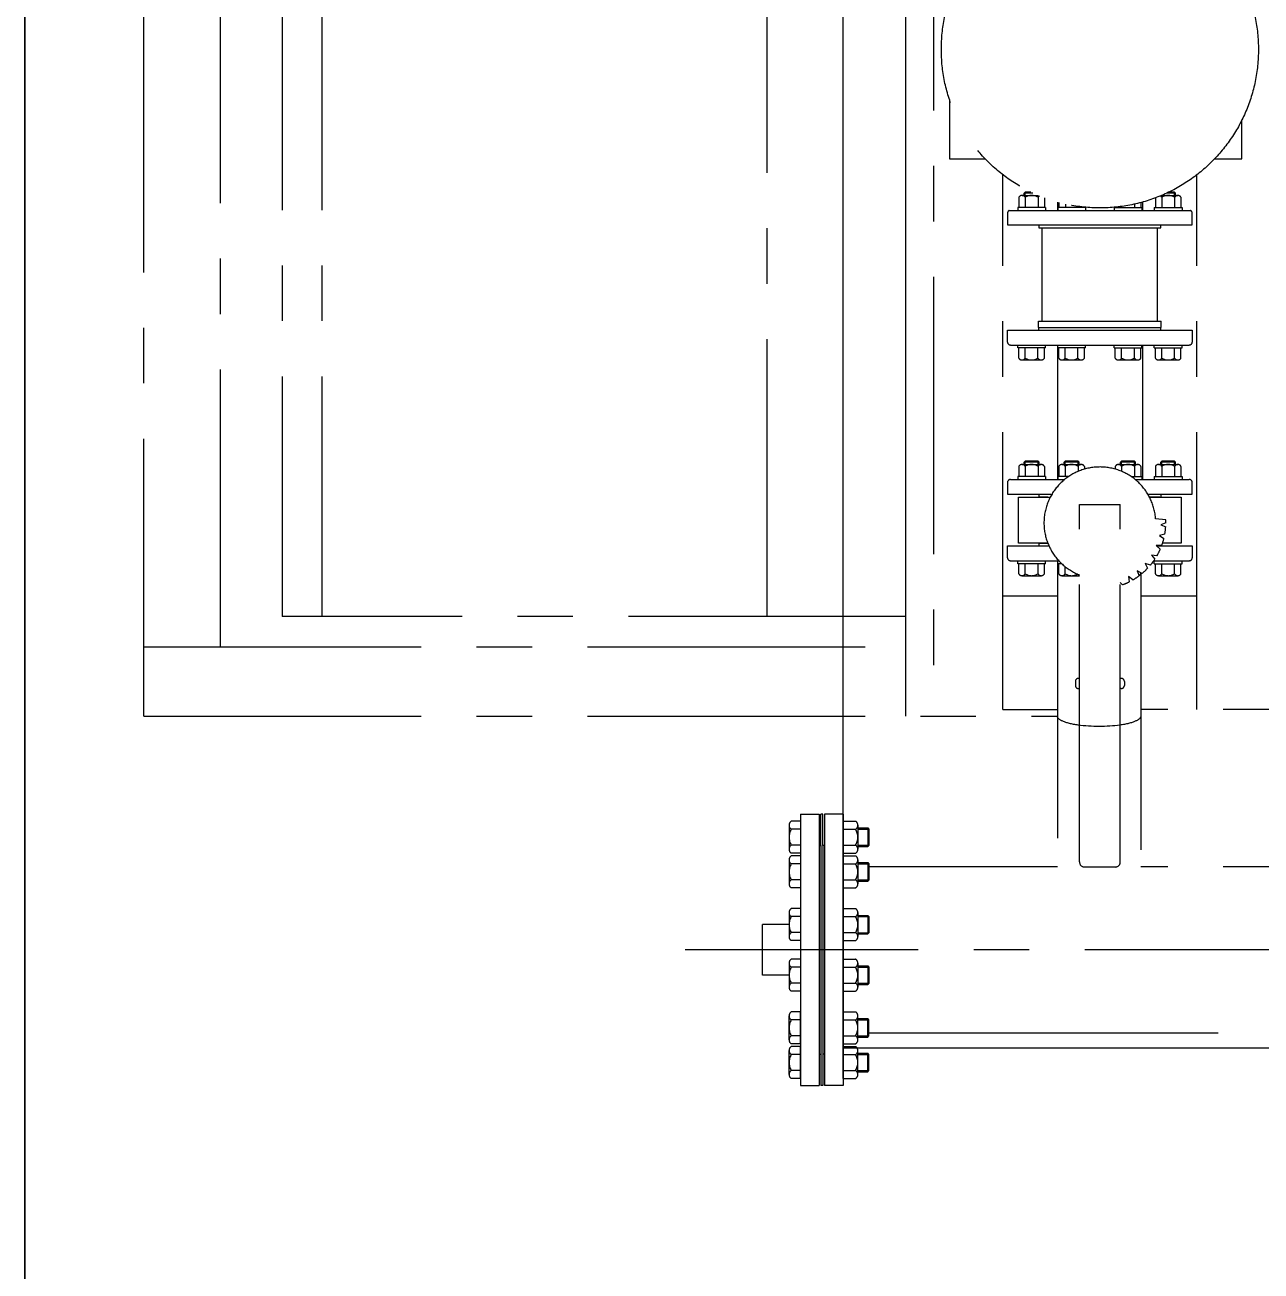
# Model space of a CAD drawing. Header units: millimetres. Extents: x 10462777 to 22643323, y 453826 to 1389191.
# Drawn here: x 11238694 to 11239808, y 623313 to 624436 of the extents above; entities that cross this region are included whole.
import ezdxf

# ---------------------------------------------------------------- set-up
doc = ezdxf.new("R2010")
doc.units = ezdxf.units.MM
doc.header["$LTSCALE"] = 200
doc.header["$MEASUREMENT"] = 0
doc.linetypes.add('CENTER', pattern=[2, 1.25, -0.25, 0.25, -0.25])
doc.layers.get('0').update_dxf_attribs({"linetype": 'CONTINUOUS'})
doc.layers.add('1', color=1, linetype='CENTER')

msp = doc.modelspace()

# ---------------------------------------------------------------- linework, layer by layer
at = {"color": 30, "lineweight": 35, "ltscale": 10}
msp.add_line((11238693.87952, 621927.84623), (11238693.87952, 632418.41586), dxfattribs=at)
at = {"color": 7}
for p, q in [((11239430.85063, 625313.93469), (11239430.85063, 623513.93469)), ((11239430.85063, 623513.93469), (11241430.85063, 623513.93469))]:
    msp.add_line(p, q, dxfattribs=at)
at = {"color": 0, "linetype": 'CENTER'}
msp.add_line((11241498.90754, 623602.37513), (11239288.82466, 623602.37513), dxfattribs=at)
msp.add_line((11241498.90754, 623602.37513), (11239288.82466, 623602.37513), dxfattribs=at)
at = {"color": 0, "linetype": 'CENTER', "ltscale": 2}
msp.add_line((11241369.24425, 623527.37513), (11239454.45138, 623527.37513), dxfattribs=at)
at = {"layer": '1', "color": 0}
for p, q in [((11238800.92424, 623813.20133), (11238800.92424, 625009.15488)), ((11239487.75212, 623813.20133), (11239487.75212, 625009.15488)), ((11239512.72768, 625009.15488), (11239512.72768, 623813.20133)), ((11238870.10862, 623875.64022), (11238870.10862, 624946.71599)), ((11238925.80204, 624919.38816), (11238925.80204, 623902.96805)), ((11238961.29362, 624919.38816), (11238961.29362, 623902.96805)), ((11239362.87432, 623902.96805), (11239362.87432, 624919.38816)), ((11239487.75212, 624050.19897), (11239487.75212, 624919.38816)), ((11239575.16658, 623819.15493), (11239575.16658, 624301.17244)), ((11239749.99549, 623819.15493), (11239749.99549, 624301.17244)), ((11239595.31934, 624285.62764), (11239594.41814, 624284.72644)), ((11239594.41814, 624282.54212), (11239594.41814, 624284.72644)), ((11239602.12776, 624284.72644), (11239594.41814, 624284.72644)), ((11239600.23468, 624285.62764), (11239595.31934, 624285.62764)), ((11239595.31934, 624282.54212), (11239595.31934, 624285.62764)), ((11239730.80195, 624284.72644), (11239723.03431, 624284.72644)), ((11239729.90075, 624285.62764), (11239724.92739, 624285.62764)), ((11239729.90075, 624282.54212), (11239729.90075, 624285.62764)), ((11239729.90075, 624285.62764), (11239730.80195, 624284.72644)), ((11239730.80195, 624282.54212), (11239730.80195, 624284.72644)), ((11239588.59051, 624271.71938), (11239588.59051, 624269.05532)), ((11239613.56607, 624271.71938), (11239588.59051, 624271.71938)), ((11239589.54791, 624280.87785), (11239589.54791, 624271.71938)), ((11239592.43051, 624282.54212), (11239607.04366, 624282.54212)), ((11239595.3131, 624280.87785), (11239595.3131, 624271.71938)), ((11239606.83724, 624282.54212), (11239606.83724, 624282.62941)), ((11239606.84348, 624280.87785), (11239606.84348, 624271.71938)), ((11239612.60868, 624280.33006), (11239612.60868, 624271.71938)), ((11239613.56607, 624271.71938), (11239613.56607, 624269.05532)), ((11239624.24355, 624276.54472), (11239624.24355, 624269.05532)), ((11239649.71353, 624271.71938), (11239624.73797, 624271.71938)), ((11239624.73797, 624271.71938), (11239624.73797, 624269.05532)), ((11239625.69536, 624276.14848), (11239625.69536, 624271.71938)), ((11239631.46055, 624274.73525), (11239631.46055, 624271.71938)), ((11239642.99094, 624272.65383), (11239642.99094, 624271.71938)), ((11239648.75613, 624271.97475), (11239648.75613, 624271.71938)), ((11239649.71353, 624271.71938), (11239649.71353, 624269.05532)), ((11239675.44854, 624271.71938), (11239700.4241, 624271.71938)), ((11239675.44854, 624271.71938), (11239675.44854, 624269.05532)), ((11239676.40594, 624271.97475), (11239676.40594, 624271.71938)), ((11239682.17113, 624272.65383), (11239682.17113, 624271.71938)), ((11239693.70151, 624274.73525), (11239693.70151, 624271.71938)), ((11239699.46671, 624276.14848), (11239699.46671, 624271.71938)), ((11239700.4241, 624271.71938), (11239700.4241, 624269.05532)), ((11239700.91852, 624276.54472), (11239700.91852, 624269.05532)), ((11239711.65402, 624271.71938), (11239736.62958, 624271.71938)), ((11239711.65402, 624271.71938), (11239711.65402, 624269.05532)), ((11239712.61142, 624280.35174), (11239712.61142, 624271.71938)), ((11239718.11841, 624282.54212), (11239732.78959, 624282.54212)), ((11239718.37661, 624280.87785), (11239718.37661, 624271.71938)), ((11239718.38285, 624282.54212), (11239718.38285, 624282.65402)), ((11239729.90699, 624280.87785), (11239729.90699, 624271.71938)), ((11239735.67219, 624280.87785), (11239735.67219, 624271.71938)), ((11239736.62958, 624271.71938), (11239736.62958, 624269.05532)), ((11239579.32917, 624266.5966), (11239579.32917, 624255.97636)), ((11239745.8329, 624255.97636), (11239745.8329, 624266.5966)), ((11239579.32917, 624255.97636), (11239745.8329, 624255.97636)), ((11239579.32917, 624255.97636), (11239745.8329, 624255.97636)), ((11239607.6348, 624255.97636), (11239607.6348, 624253.47881)), ((11239607.6348, 624253.47881), (11239717.52726, 624253.47881)), ((11239607.6348, 624253.47881), (11239714.61345, 624253.47881)), ((11239610.54862, 624169.35538), (11239610.54862, 624253.47881)), ((11239714.61345, 624169.35538), (11239714.61345, 624253.47881)), ((11239717.52726, 624253.47881), (11239717.52726, 624255.97636)), ((11239579.32917, 624161.03019), (11239745.8329, 624161.03019)), ((11239579.32917, 624150.40995), (11239579.32917, 624161.03019)), ((11239607.21854, 624163.52775), (11239607.21854, 624169.35538)), ((11239607.21854, 624169.35538), (11239717.94352, 624169.35538)), ((11239607.6348, 624163.52775), (11239607.21854, 624163.52775)), ((11239607.6348, 624163.52775), (11239717.52726, 624163.52775)), ((11239607.6348, 624163.52775), (11239717.52726, 624163.52775)), ((11239607.6348, 624163.52775), (11239717.52726, 624163.52775)), ((11239607.6348, 624163.52775), (11239717.52726, 624163.52775)), ((11239607.6348, 624163.52775), (11239717.52726, 624163.52775)), ((11239607.6348, 624161.03019), (11239607.6348, 624163.52775)), ((11239607.6348, 624161.03019), (11239717.52726, 624161.03019)), ((11239717.52726, 624161.03019), (11239717.52726, 624163.52775)), ((11239717.52726, 624163.52775), (11239717.94352, 624163.52775)), ((11239717.52726, 624163.52775), (11239717.94352, 624163.52775)), ((11239717.94352, 624163.52775), (11239717.94352, 624169.35538)), ((11239745.8329, 624161.03019), (11239745.8329, 624150.40995)), ((11239582.02923, 624147.70989), (11239743.13284, 624147.70989)), ((11239588.5615, 624145.04583), (11239588.5615, 624147.70989)), ((11239613.53706, 624145.04583), (11239588.5615, 624145.04583)), ((11239589.5189, 624135.88736), (11239589.5189, 624145.04583)), ((11239595.28409, 624135.88736), (11239595.28409, 624145.04583)), ((11239606.81447, 624135.88736), (11239606.81447, 624145.04583)), ((11239612.57966, 624135.88736), (11239612.57966, 624145.04583)), ((11239613.53706, 624145.04583), (11239613.53706, 624147.70989)), ((11239624.24355, 624147.70989), (11239624.24355, 624026.49123)), ((11239624.24355, 624143.54534), (11239624.24355, 624134.38763)), ((11239624.60597, 624145.04583), (11239624.60597, 624147.70989)), ((11239649.58153, 624145.04583), (11239624.60597, 624145.04583)), ((11239625.56336, 624135.88736), (11239625.56336, 624145.04583)), ((11239631.32856, 624135.88736), (11239631.32856, 624145.04583)), ((11239642.85894, 624135.88736), (11239642.85894, 624145.04583)), ((11239648.62413, 624135.88736), (11239648.62413, 624145.04583)), ((11239649.58153, 624145.04583), (11239649.58153, 624147.70989)), ((11239675.44854, 624145.04583), (11239675.44854, 624147.70989)), ((11239675.44854, 624145.04583), (11239700.4241, 624145.04583)), ((11239676.40594, 624135.88736), (11239676.40594, 624145.04583)), ((11239682.17113, 624135.88736), (11239682.17113, 624145.04583)), ((11239693.70151, 624135.88736), (11239693.70151, 624145.04583)), ((11239699.46671, 624135.88736), (11239699.46671, 624145.04583)), ((11239700.4241, 624145.04583), (11239700.4241, 624147.70989)), ((11239700.91852, 624147.70989), (11239700.91852, 624026.49123)), ((11239711.62501, 624145.04583), (11239711.62501, 624147.70989)), ((11239711.62501, 624145.04583), (11239736.60057, 624145.04583)), ((11239712.58241, 624135.88736), (11239712.58241, 624145.04583)), ((11239718.3476, 624135.88736), (11239718.3476, 624145.04583)), ((11239729.87798, 624135.88736), (11239729.87798, 624145.04583)), ((11239735.64317, 624135.88736), (11239735.64317, 624145.04583)), ((11239736.60057, 624145.04583), (11239736.60057, 624147.70989)), ((11239592.40149, 624134.22309), (11239609.69707, 624134.22309)), ((11239628.44596, 624134.22309), (11239645.74153, 624134.22309)), ((11239679.28854, 624134.22309), (11239696.58411, 624134.22309)), ((11239715.465, 624134.22309), (11239732.76058, 624134.22309)), ((11239589.54791, 624038.31377), (11239589.54791, 624029.15529)), ((11239592.43051, 624039.97803), (11239609.72608, 624039.97803)), ((11239595.31934, 624043.06356), (11239594.41814, 624042.16235)), ((11239594.41814, 624039.97803), (11239594.41814, 624042.16235)), ((11239607.73844, 624042.16235), (11239594.41814, 624042.16235)), ((11239595.3131, 624038.31377), (11239595.3131, 624029.15529)), ((11239606.83724, 624043.06356), (11239595.31934, 624043.06356)), ((11239595.31934, 624039.97803), (11239595.31934, 624043.06356)), ((11239606.83724, 624039.97803), (11239606.83724, 624043.06356)), ((11239606.83724, 624043.06356), (11239607.73844, 624042.16235)), ((11239606.84348, 624038.31377), (11239606.84348, 624029.15529)), ((11239607.73844, 624039.97803), (11239607.73844, 624042.16235)), ((11239612.60868, 624038.31377), (11239612.60868, 624029.15529)), ((11239625.59238, 624038.31377), (11239625.59238, 624029.15529)), ((11239628.47497, 624039.97803), (11239645.77055, 624039.97803)), ((11239631.36381, 624043.06356), (11239630.46261, 624042.16235)), ((11239630.46261, 624039.97803), (11239630.46261, 624042.16235)), ((11239643.78291, 624042.16235), (11239630.46261, 624042.16235)), ((11239631.35757, 624038.31377), (11239631.35757, 624029.15529)), ((11239631.36381, 624039.97803), (11239631.36381, 624043.06356)), ((11239642.88171, 624043.06356), (11239631.36381, 624043.06356)), ((11239642.88171, 624039.97803), (11239642.88171, 624043.06356)), ((11239642.88171, 624043.06356), (11239643.78291, 624042.16235)), ((11239643.78291, 624039.97803), (11239643.78291, 624042.16235)), ((11239676.43495, 624038.31377), (11239676.43495, 624035.78745)), ((11239679.31755, 624039.97803), (11239696.61312, 624039.97803)), ((11239682.20639, 624043.06356), (11239681.30519, 624042.16235)), ((11239681.30519, 624039.97803), (11239681.30519, 624042.16235)), ((11239694.62548, 624042.16235), (11239681.30519, 624042.16235)), ((11239682.20639, 624039.97803), (11239682.20639, 624043.06356)), ((11239693.72428, 624043.06356), (11239682.20639, 624043.06356)), ((11239693.72428, 624043.06356), (11239694.62548, 624042.16235)), ((11239693.72428, 624039.97803), (11239693.72428, 624043.06356)), ((11239693.73053, 624038.31377), (11239693.73053, 624029.15529)), ((11239694.62548, 624039.97803), (11239694.62548, 624042.16235)), ((11239699.49572, 624038.31377), (11239699.49572, 624029.15529)), ((11239712.61142, 624038.31377), (11239712.61142, 624029.15529)), ((11239715.49401, 624039.97803), (11239732.78959, 624039.97803)), ((11239718.38285, 624043.06356), (11239717.48165, 624042.16235)), ((11239730.80195, 624042.16235), (11239717.48165, 624042.16235)), ((11239717.48165, 624039.97803), (11239717.48165, 624042.16235)), ((11239718.37661, 624038.31377), (11239718.37661, 624029.15529)), ((11239729.90075, 624043.06356), (11239718.38285, 624043.06356)), ((11239718.38285, 624039.97803), (11239718.38285, 624043.06356)), ((11239729.90075, 624039.97803), (11239729.90075, 624043.06356)), ((11239729.90075, 624043.06356), (11239730.80195, 624042.16235)), ((11239729.90699, 624038.31377), (11239729.90699, 624029.15529)), ((11239730.80195, 624039.97803), (11239730.80195, 624042.16235)), ((11239735.67219, 624038.31377), (11239735.67219, 624029.15529)), ((11239582.05824, 624026.49123), (11239630.86601, 624026.49123)), ((11239588.59051, 624029.15529), (11239588.59051, 624026.49123)), ((11239613.56607, 624029.15529), (11239588.59051, 624029.15529)), ((11239613.56607, 624029.15529), (11239613.56607, 624026.49123)), ((11239624.63498, 624029.15529), (11239624.63498, 624026.49123)), ((11239634.46938, 624029.15529), (11239624.63498, 624029.15529)), ((11239690.69269, 624029.15529), (11239700.45312, 624029.15529)), ((11239694.29606, 624026.49123), (11239743.16185, 624026.49123)), ((11239700.45312, 624029.15529), (11239700.45312, 624026.49123)), ((11239711.65402, 624029.15529), (11239736.62958, 624029.15529)), ((11239711.65402, 624029.15529), (11239711.65402, 624026.49123)), ((11239736.62958, 624029.15529), (11239736.62958, 624026.49123)), ((11239579.35818, 624023.79117), (11239579.35818, 624013.17093)), ((11239579.35818, 624013.17093), (11239616.715, 624013.17093)), ((11239607.66382, 624013.17093), (11239619.32811, 624013.17093)), ((11239607.66382, 624013.17093), (11239607.66382, 624010.67338)), ((11239705.83396, 624013.17093), (11239717.55628, 624013.17093)), ((11239708.44707, 624013.17093), (11239745.86191, 624013.17093)), ((11239717.55628, 624013.17093), (11239717.55628, 624010.67338)), ((11239745.86191, 624013.17093), (11239745.86191, 624023.79117)), ((11239607.6348, 624010.67338), (11239615.66176, 624010.67338)), ((11239615.66176, 624010.67338), (11239607.66382, 624010.67338)), ((11239607.66382, 624010.67338), (11239617.93249, 624010.67338)), ((11239615.66176, 624010.67338), (11239608.49634, 624010.67338)), ((11239644.18476, 623681.67513), (11239644.18476, 624003.84673)), ((11239644.18476, 624003.84673), (11239680.97731, 624003.84673)), ((11239680.97731, 623681.67513), (11239680.97731, 624003.84673)), ((11239716.72376, 624010.67338), (11239707.22958, 624010.67338)), ((11239709.50031, 624010.67338), (11239717.55628, 624010.67338)), ((11239709.50031, 624010.67338), (11239717.52726, 624010.67338)), ((11239716.72376, 624010.67338), (11239709.50031, 624010.67338)), ((11239721.92395, 623990.15332), (11239712.82349, 623990.9081)), ((11239721.98952, 623987.36286), (11239717.37705, 623985.44324)), ((11239717.37705, 623985.44324), (11239721.87287, 623983.64173)), ((11239615.66176, 623969.04745), (11239607.66382, 623969.04745)), ((11239607.66382, 623969.04745), (11239615.66176, 623969.04745)), ((11239607.66382, 623969.04745), (11239607.66382, 623966.54989)), ((11239608.49634, 623969.04745), (11239615.66176, 623969.04745)), ((11239721.08697, 623977.04668), (11239716.21124, 623975.95717)), ((11239716.21124, 623975.95717), (11239720.32592, 623973.40234)), ((11239579.35818, 623955.92965), (11239579.35818, 623966.54989)), ((11239579.35818, 623966.54989), (11239616.715, 623966.54989)), ((11239607.66382, 623966.54989), (11239616.715, 623966.54989)), ((11239709.07597, 623958.30241), (11239712.0687, 623954.49435)), ((11239714.03029, 623957.65861), (11239709.07597, 623958.30241)), ((11239718.40675, 623967.04396), (11239713.4159, 623966.81766)), ((11239713.4159, 623966.81766), (11239717.02443, 623963.58714)), ((11239713.715, 623966.54989), (11239745.86191, 623966.54989)), ((11239713.715, 623966.54989), (11239717.55628, 623966.54989)), ((11239745.86191, 623966.54989), (11239745.86191, 623955.92965)), ((11239582.05824, 623953.22959), (11239625.54331, 623953.22959)), ((11239588.59051, 623950.56553), (11239588.59051, 623953.22959)), ((11239613.56607, 623950.56553), (11239588.59051, 623950.56553)), ((11239589.54791, 623941.40706), (11239589.54791, 623950.56553)), ((11239595.3131, 623941.40706), (11239595.3131, 623950.56553)), ((11239606.84348, 623941.40706), (11239606.84348, 623950.56553)), ((11239612.60868, 623941.40706), (11239612.60868, 623950.56553)), ((11239613.56607, 623950.56553), (11239613.56607, 623953.22959)), ((11239624.24355, 623953.22959), (11239624.24355, 623677.37513)), ((11239624.63498, 623950.56553), (11239624.63498, 623953.22959)), ((11239628.18874, 623950.56553), (11239624.63498, 623950.56553)), ((11239625.59238, 623941.40706), (11239625.59238, 623950.56553)), ((11239631.35757, 623941.40706), (11239631.35757, 623947.84112)), ((11239708.09057, 623949.17582), (11239703.32331, 623950.67014)), ((11239703.32331, 623950.67014), (11239705.60932, 623946.40025)), ((11239711.20498, 623953.22959), (11239743.16185, 623953.22959)), ((11239711.65402, 623950.56553), (11239711.65402, 623953.22959)), ((11239711.65402, 623950.56553), (11239736.62958, 623950.56553)), ((11239712.61142, 623941.40706), (11239712.61142, 623950.56553)), ((11239729.90699, 623941.40706), (11239729.90699, 623950.56553)), ((11239735.67219, 623941.40706), (11239735.67219, 623950.56553)), ((11239736.62958, 623950.56553), (11239736.62958, 623953.22959)), ((11239592.43051, 623939.74279), (11239609.72608, 623939.74279)), ((11239628.47497, 623939.74279), (11239644.18476, 623939.74279)), ((11239688.3166, 623938.9483), (11239689.00436, 623934.15406)), ((11239692.28528, 623935.9136), (11239688.3166, 623938.9483)), ((11239700.76807, 623941.85332), (11239696.33272, 623944.15276)), ((11239696.33272, 623944.15276), (11239697.84254, 623939.55078)), ((11239699.46671, 623942.52799), (11239699.46671, 623677.37513)), ((11239699.56969, 623941.40706), (11239699.56969, 623942.4746)), ((11239715.49401, 623939.74279), (11239732.78959, 623939.74279)), ((11239682.89993, 623931.53714), (11239680.97731, 623933.62826)), ((11239575.16658, 623921.59383), (11239624.24355, 623921.59383)), ((11239699.46671, 623921.59383), (11239749.99549, 623921.59383)), ((11239487.75212, 623902.96805), (11238925.80204, 623902.96805)), ((11238800.92424, 623875.64022), (11239487.75212, 623875.64022)), ((11239681.89308, 623847.13329), (11239680.97731, 623847.13329)), ((11239640.52168, 623844.38598), (11239640.52168, 623840.7229)), ((11239681.89308, 623837.97558), (11239680.97731, 623837.97558)), ((11239684.64039, 623844.38598), (11239684.64039, 623840.7229)), ((11238800.92424, 623813.20133), (11239624.24355, 623813.20133)), ((11239575.16658, 623819.15493), (11239624.24355, 623819.15493)), ((11240123.75474, 623819.15493), (11239699.46671, 623819.15493)), ((11239392.845, 623724.70381), (11239409.49537, 623724.70381)), ((11239392.845, 623724.70381), (11239392.845, 623480.04644)), ((11239409.49537, 623724.70381), (11239409.49537, 623480.04644)), ((11239412.82544, 623724.70381), (11239411.16041, 623724.70381)), ((11239411.16041, 623696.39818), (11239411.16041, 623724.70381)), ((11239412.82544, 623696.39818), (11239412.82544, 623724.70381)), ((11239431.14085, 623724.70381), (11239414.49048, 623724.70381)), ((11239414.49048, 623724.70381), (11239414.49048, 623480.04644)), ((11239431.14085, 623724.70381), (11239431.14085, 623480.04644)), ((11239382.43851, 623714.7421), (11239382.43851, 623693.13824)), ((11239392.845, 623718.34274), (11239384.51734, 623718.34274)), ((11239392.845, 623711.14145), (11239384.51734, 623711.14145)), ((11239392.845, 623718.34274), (11239392.845, 623689.53759)), ((11239392.845, 623718.34274), (11239392.845, 623689.53759)), ((11239431.14085, 623718.34274), (11239431.14085, 623689.53759)), ((11239431.14085, 623718.34274), (11239442.38232, 623718.34274)), ((11239431.14085, 623711.14145), (11239442.38232, 623711.14145)), ((11239444.46115, 623714.7421), (11239444.46115, 623693.13824)), ((11239444.46115, 623712.26535), (11239453.41073, 623712.26535)), ((11239444.46115, 623711.2247), (11239454.45138, 623711.2247)), ((11239453.41073, 623712.26535), (11239453.41073, 623695.61498)), ((11239453.41073, 623712.26535), (11239454.45138, 623711.2247)), ((11239454.45138, 623711.2247), (11239454.45138, 623696.65563)), ((11239392.845, 623696.73888), (11239384.51734, 623696.73888)), ((11239392.845, 623689.53759), (11239384.51734, 623689.53759)), ((11239409.49537, 623696.39818), (11239411.16041, 623696.39818)), ((11239411.16041, 623696.39818), (11239411.16041, 623508.35207)), ((11239414.49048, 623696.39818), (11239412.82544, 623696.39818)), ((11239412.82544, 623696.39818), (11239412.82544, 623508.35207)), ((11239431.14085, 623696.73888), (11239442.38232, 623696.73888)), ((11239431.14085, 623689.53759), (11239442.38232, 623689.53759)), ((11239444.46115, 623696.65563), (11239454.45138, 623696.65563)), ((11239444.46115, 623695.61498), (11239453.41073, 623695.61498)), ((11239454.45138, 623696.65563), (11239453.41073, 623695.61498)), ((11239382.43851, 623683.4987), (11239382.43851, 623661.89484)), ((11239392.845, 623687.09935), (11239384.51734, 623687.09935)), ((11239392.845, 623679.89806), (11239384.51734, 623679.89806)), ((11239392.845, 623687.09935), (11239392.845, 623658.2942)), ((11239392.845, 623687.09935), (11239392.845, 623658.2942)), ((11239431.14085, 623687.09935), (11239442.38232, 623687.09935)), ((11239431.14085, 623687.09935), (11239431.14085, 623658.2942)), ((11239431.14085, 623679.89806), (11239442.38232, 623679.89806)), ((11239444.46115, 623683.4987), (11239444.46115, 623661.89484)), ((11239444.46115, 623681.02196), (11239453.41073, 623681.02196)), ((11239444.46115, 623679.98131), (11239454.45138, 623679.98131)), ((11239453.41073, 623681.02196), (11239454.45138, 623679.98131)), ((11239453.41073, 623681.02196), (11239453.41073, 623664.37159)), ((11239454.45138, 623679.98131), (11239454.45138, 623665.41224)), ((11239617.83015, 623677.37513), (11239454.45138, 623677.37513)), ((11239624.24355, 623677.37513), (11239617.83014, 623677.37513)), ((11239676.39846, 623677.09627), (11239648.76361, 623677.09627)), ((11240123.75474, 623677.37513), (11239699.46671, 623677.37513)), ((11239392.845, 623665.49549), (11239384.51734, 623665.49549)), ((11239431.14085, 623665.49549), (11239442.38232, 623665.49549)), ((11239444.46115, 623665.41224), (11239454.45138, 623665.41224)), ((11239454.45138, 623665.41224), (11239453.41073, 623664.37159)), ((11239392.845, 623658.2942), (11239384.51734, 623658.2942)), ((11239431.14085, 623658.2942), (11239442.38232, 623658.2942)), ((11239444.46115, 623664.37159), (11239453.41073, 623664.37159)), ((11239382.43851, 623635.95133), (11239382.43851, 623614.34747)), ((11239392.845, 623639.55197), (11239384.51734, 623639.55197)), ((11239392.845, 623632.35068), (11239384.51734, 623632.35068)), ((11239392.845, 623639.55197), (11239392.845, 623610.74683)), ((11239392.845, 623639.55197), (11239392.845, 623610.74683)), ((11239431.14085, 623639.55197), (11239442.38232, 623639.55197)), ((11239431.14085, 623639.55197), (11239431.14085, 623610.74683)), ((11239431.14085, 623632.35068), (11239442.38232, 623632.35068)), ((11239444.46115, 623635.95133), (11239444.46115, 623614.34747)), ((11239444.46115, 623633.47459), (11239453.41073, 623633.47459)), ((11239444.46115, 623632.43394), (11239454.45138, 623632.43394)), ((11239453.41073, 623633.47459), (11239454.45138, 623632.43394)), ((11239453.41073, 623633.47459), (11239453.41073, 623616.82421)), ((11239454.45138, 623632.43394), (11239454.45138, 623617.86486)), ((11239382.43851, 623625.1494), (11239358.57598, 623625.1494)), ((11239358.57598, 623579.60085), (11239358.57598, 623625.1494)), ((11239392.845, 623617.94811), (11239384.51734, 623617.94811)), ((11239392.845, 623610.74683), (11239384.51734, 623610.74683)), ((11239431.14085, 623617.94811), (11239442.38232, 623617.94811)), ((11239431.14085, 623610.74683), (11239442.38232, 623610.74683)), ((11239444.46115, 623617.86486), (11239454.45138, 623617.86486)), ((11239444.46115, 623616.82421), (11239453.41073, 623616.82421)), ((11239454.45138, 623617.86486), (11239453.41073, 623616.82421)), ((11239382.43851, 623590.40278), (11239382.43851, 623568.79892)), ((11239392.845, 623594.00343), (11239384.51734, 623594.00343)), ((11239392.845, 623586.80214), (11239384.51734, 623586.80214)), ((11239392.845, 623594.00343), (11239392.845, 623565.19828)), ((11239392.845, 623594.00343), (11239392.845, 623565.19828)), ((11239431.14085, 623594.00343), (11239442.38232, 623594.00343)), ((11239431.14085, 623594.00343), (11239431.14085, 623565.19828)), ((11239431.14085, 623586.80214), (11239442.38232, 623586.80214)), ((11239444.46115, 623590.40278), (11239444.46115, 623568.79892)), ((11239444.46115, 623587.92604), (11239453.41073, 623587.92604)), ((11239444.46115, 623586.88539), (11239454.45138, 623586.88539)), ((11239453.41073, 623587.92604), (11239454.45138, 623586.88539)), ((11239453.41073, 623587.92604), (11239453.41073, 623571.27567)), ((11239454.45138, 623586.88539), (11239454.45138, 623572.31631)), ((11239382.43851, 623579.60085), (11239358.57598, 623579.60085)), ((11239392.845, 623572.39957), (11239384.51734, 623572.39957)), ((11239392.845, 623565.19828), (11239384.51734, 623565.19828)), ((11239431.14085, 623572.39957), (11239442.38232, 623572.39957)), ((11239431.14085, 623565.19828), (11239442.38232, 623565.19828)), ((11239444.46115, 623572.31631), (11239454.45138, 623572.31631)), ((11239444.46115, 623571.27567), (11239453.41073, 623571.27567)), ((11239454.45138, 623572.31631), (11239453.41073, 623571.27567)), ((11239382.43851, 623521.25155), (11239382.43851, 623542.85541)), ((11239392.845, 623546.45605), (11239384.51734, 623546.45605)), ((11239392.845, 623517.65091), (11239392.845, 623546.45605)), ((11239392.845, 623517.65091), (11239392.845, 623546.45605)), ((11239431.14085, 623546.45605), (11239442.38232, 623546.45605)), ((11239431.14085, 623517.65091), (11239431.14085, 623546.45605)), ((11239444.46115, 623521.25155), (11239444.46115, 623542.85541)), ((11239392.845, 623539.25476), (11239384.51734, 623539.25476)), ((11239431.14085, 623539.25476), (11239442.38232, 623539.25476)), ((11239444.46115, 623540.37866), (11239453.41073, 623540.37866)), ((11239444.46115, 623539.33802), (11239454.45138, 623539.33802)), ((11239454.45138, 623539.33802), (11239453.41073, 623540.37866)), ((11239453.41073, 623523.72829), (11239453.41073, 623540.37866)), ((11239454.45138, 623524.76894), (11239454.45138, 623539.33802)), ((11239392.845, 623524.85219), (11239384.51734, 623524.85219)), ((11239431.14085, 623524.85219), (11239442.38232, 623524.85219)), ((11239444.46115, 623524.76894), (11239454.45138, 623524.76894)), ((11239444.46115, 623523.72829), (11239453.41073, 623523.72829)), ((11239453.41073, 623523.72829), (11239454.45138, 623524.76894)), ((11239382.43851, 623490.00816), (11239382.43851, 623511.61201)), ((11239392.845, 623517.65091), (11239384.51734, 623517.65091)), ((11239392.845, 623515.21266), (11239384.51734, 623515.21266)), ((11239392.845, 623508.01137), (11239384.51734, 623508.01137)), ((11239392.845, 623486.40751), (11239392.845, 623515.21266)), ((11239392.845, 623486.40751), (11239392.845, 623515.21266)), ((11239409.49537, 623508.35207), (11239411.16041, 623508.35207)), ((11239411.16041, 623508.35207), (11239411.16041, 623480.04644)), ((11239414.49048, 623508.35207), (11239412.82544, 623508.35207)), ((11239412.82544, 623508.35207), (11239412.82544, 623480.04644)), ((11239431.14085, 623517.65091), (11239442.38232, 623517.65091)), ((11239431.14085, 623515.21266), (11239442.38232, 623515.21266)), ((11239431.14085, 623486.40751), (11239431.14085, 623515.21266)), ((11239431.14085, 623508.01137), (11239442.38232, 623508.01137)), ((11239444.46115, 623490.00816), (11239444.46115, 623511.61201)), ((11239444.46115, 623509.13527), (11239453.41073, 623509.13527)), ((11239444.46115, 623508.09462), (11239454.45138, 623508.09462)), ((11239454.45138, 623508.09462), (11239453.41073, 623509.13527)), ((11239453.41073, 623492.4849), (11239453.41073, 623509.13527)), ((11239454.45138, 623493.52555), (11239454.45138, 623508.09462)), ((11239392.845, 623493.6088), (11239384.51734, 623493.6088)), ((11239392.845, 623486.40751), (11239384.51734, 623486.40751)), ((11239431.14085, 623493.6088), (11239442.38232, 623493.6088)), ((11239431.14085, 623486.40751), (11239442.38232, 623486.40751)), ((11239444.46115, 623493.52555), (11239454.45138, 623493.52555)), ((11239444.46115, 623492.4849), (11239453.41073, 623492.4849)), ((11239453.41073, 623492.4849), (11239454.45138, 623493.52555)), ((11239392.845, 623480.04644), (11239409.49537, 623480.04644)), ((11239412.82544, 623480.04644), (11239411.16041, 623480.04644)), ((11239431.14085, 623480.04644), (11239414.49048, 623480.04644))]:
    msp.add_line(p, q, dxfattribs=at)
at = {"layer": '1', "ltscale": 0.8}
for p, q in [((11239580.91341, 624269.05532), (11239744.24866, 624269.05532)), ((11239642.88795, 624038.31377), (11239642.88795, 624033.72076)), ((11239648.65314, 624038.31377), (11239648.65314, 624035.76623)), ((11239682.20014, 624038.31377), (11239682.20014, 624033.75211)), ((11239718.37661, 623941.40706), (11239718.37661, 623950.56553))]:
    msp.add_line(p, q, dxfattribs=at)
for points in [[(11239527.09608, 624368.87628), (11239527.09608, 624315.42728), (11239559.33772, 624315.42728)], [(11239765.82434, 624315.42728), (11239790.55635, 624315.42728), (11239790.55635, 624350.68331)]]:
    msp.add_lwpolyline(points, dxfattribs=at)
at = {"layer": '1', "color": 0}
for points in [[(11239615.66176, 623969.04745), (11239589.31939, 623969.04745), (11239589.31939, 624010.67338), (11239617.93249, 624010.67338)], [(11239707.22958, 624010.67338), (11239735.84267, 624010.67338), (11239735.84267, 623969.04745), (11239719.09576, 623969.04745)]]:
    msp.add_lwpolyline(points, dxfattribs=at)
msp.add_circle((11239662.58103, 624414.15491), 142.85071, dxfattribs=at)
for centre, radius, start, end in [((11239592.43051, 624279.21358), 3.32853, 30.00000006, 149.99999995), ((11239601.07829, 624271.72438), 10.81774, 57.79577253, 122.20422747), ((11239609.72608, 624279.21358), 3.32853, 119.57871272, 149.99999994), ((11239715.49401, 624279.21358), 3.32853, 30.00000006, 60.90653194), ((11239724.1418, 624271.72438), 10.81774, 57.79577253, 122.20422747), ((11239732.78959, 624279.21358), 3.32853, 30.00000006, 149.99999995), ((11239582.02923, 624266.5966), 2.70006, 114.40959377, 180), ((11239743.13284, 624266.5966), 2.70006, 0, 65.59040634), ((11239582.02923, 624150.40995), 2.70006, 180, 270), ((11239743.13284, 624150.40995), 2.70006, 270, 0), ((11239592.40149, 624137.55163), 3.32853, 210.00000006, 329.99999995), ((11239601.04928, 624145.04083), 10.81774, 237.79577253, 302.20422747), ((11239609.69707, 624137.55163), 3.32853, 210.00000006, 329.99999994), ((11239628.44596, 624137.55163), 3.32853, 210.00000006, 329.99999995), ((11239637.09375, 624145.04083), 10.81774, 237.79577253, 302.20422747), ((11239645.74153, 624137.55163), 3.32853, 210.00000006, 329.99999995), ((11239679.28854, 624137.55163), 3.32853, 210.00000006, 329.99999995), ((11239687.93632, 624145.04083), 10.81774, 237.79577253, 302.20422747), ((11239696.58411, 624137.55163), 3.32853, 210.00000006, 329.99999994), ((11239715.465, 624137.55163), 3.32853, 210.00000006, 329.99999995), ((11239724.11279, 624145.04083), 10.81774, 237.79577253, 302.20422747), ((11239732.76058, 624137.55163), 3.32853, 210.00000006, 329.99999994), ((11239592.43051, 624036.6495), 3.32853, 30.00000006, 149.99999994), ((11239601.07829, 624029.1603), 10.81774, 57.79577253, 122.20422747), ((11239609.72608, 624036.6495), 3.32853, 30.00000005, 149.99999994), ((11239662.58103, 623987.36286), 50.36738, 4.0362548, 248.57753281), ((11239628.47497, 624036.6495), 3.32853, 30.00000006, 149.99999994), ((11239637.12276, 624029.1603), 10.81774, 57.79577253, 122.20422747), ((11239645.77055, 624036.6495), 3.32853, 30.00000006, 149.99999994), ((11239679.31755, 624036.6495), 3.32853, 30.00000006, 149.99999994), ((11239687.96534, 624029.1603), 10.81774, 57.79577253, 122.20422747), ((11239696.61312, 624036.6495), 3.32853, 30.00000005, 149.99999994), ((11239715.49401, 624036.6495), 3.32853, 30.00000006, 149.99999994), ((11239724.1418, 624029.1603), 10.81774, 57.79577253, 122.20422747), ((11239732.78959, 624036.6495), 3.32853, 30.00000006, 149.99999994), ((11239582.05824, 624023.79117), 2.70006, 90, 180), ((11239743.16185, 624023.79117), 2.70006, 0, 90), ((11239662.58103, 623987.36286), 59.40849, 350.00000004, 356.40885391), ((11239662.58103, 623987.36286), 59.40849, 0, 2.69222136), ((11239662.58103, 623987.36286), 59.40849, 339.99999995, 346.40885396), ((11239662.58103, 623987.36286), 59.40849, 329.99999994, 336.40885384), ((11239582.05824, 623955.92965), 2.70006, 180, 270), ((11239662.58103, 623987.36286), 59.40849, 309.99999997, 316.40885395), ((11239662.58103, 623987.36286), 59.40849, 320.00000003, 326.40885398), ((11239743.16185, 623955.92965), 2.70006, 270, 0), ((11239592.43051, 623943.07132), 3.32853, 210.00000006, 329.99999994), ((11239601.07829, 623950.56053), 10.81774, 237.79577253, 302.20422747), ((11239609.72608, 623943.07132), 3.32853, 210.00000006, 329.99999994), ((11239628.47497, 623943.07132), 3.32853, 210.00000005, 329.99999994), ((11239637.12276, 623950.56053), 10.81774, 237.79577253, 299.79328383), ((11239645.77055, 623943.07132), 3.32853, 222.40105014, 241.54802163), ((11239662.58103, 623987.36286), 59.40849, 300, 306.40885389), ((11239696.6871, 623943.07132), 3.32853, 288.17058209, 329.99999994), ((11239715.49401, 623943.07132), 3.32853, 210.00000006, 329.99999994), ((11239724.1418, 623950.56053), 10.81774, 237.79577253, 302.20422747), ((11239732.78959, 623943.07132), 3.32853, 210.00000005, 329.99999994), ((11239662.58103, 623987.36286), 59.40849, 289.99999997, 296.40885393), ((11239643.26899, 623844.38598), 2.74731, 90, 180), ((11239681.89308, 623844.38598), 2.74731, 0, 90), ((11239643.26899, 623840.7229), 2.74731, 180, 270), ((11239681.89308, 623840.7229), 2.74731, 270, 0), ((11239386.59618, 623714.7421), 4.15766, 120, 240), ((11239395.95092, 623703.94017), 13.51241, 147.79577248, 212.20422752), ((11239440.30349, 623714.7421), 4.15766, 300, 60), ((11239430.94874, 623703.94017), 13.51241, 327.79577248, 32.20422752), ((11239386.59618, 623693.13824), 4.15766, 120, 240), ((11239440.30349, 623693.13824), 4.15766, 300, 60), ((11239386.59618, 623683.4987), 4.15766, 120, 240), ((11239395.95092, 623672.69677), 13.51241, 147.79577248, 212.20422752), ((11239440.30349, 623683.4987), 4.15766, 300, 60), ((11239430.94874, 623672.69677), 13.51241, 327.79577248, 32.20422752), ((11239648.76361, 623681.67513), 4.57885, 180, 270), ((11239676.39846, 623681.67513), 4.57885, 270, 0), ((11239386.59618, 623661.89484), 4.15766, 120, 240), ((11239440.30349, 623661.89484), 4.15766, 300, 60), ((11239386.59618, 623635.95133), 4.15766, 120, 240), ((11239395.95092, 623625.1494), 13.51241, 147.79577248, 212.20422752), ((11239440.30349, 623635.95133), 4.15766, 300, 60), ((11239430.94874, 623625.1494), 13.51241, 327.79577248, 32.20422752), ((11239386.59618, 623614.34747), 4.15766, 120, 240), ((11239440.30349, 623614.34747), 4.15766, 300, 60), ((11239386.59618, 623590.40278), 4.15766, 120, 240), ((11239395.95092, 623579.60085), 13.51241, 147.79577248, 212.20422752), ((11239440.30349, 623590.40278), 4.15766, 300, 60), ((11239430.94874, 623579.60085), 13.51241, 327.79577248, 32.20422752), ((11239386.59618, 623568.79892), 4.15766, 120, 240), ((11239440.30349, 623568.79892), 4.15766, 300, 60), ((11239386.59618, 623542.85541), 4.15766, 120, 240), ((11239440.30349, 623542.85541), 4.15766, 300, 60), ((11239395.95092, 623532.05348), 13.51241, 147.79577248, 212.20422752), ((11239430.94874, 623532.05348), 13.51241, 327.79577248, 32.20422752), ((11239386.59618, 623521.25155), 4.15766, 120, 240), ((11239440.30349, 623521.25155), 4.15766, 300, 60), ((11239386.59618, 623511.61201), 4.15766, 120, 240), ((11239395.95092, 623500.81008), 13.51241, 147.79577248, 212.20422752), ((11239440.30349, 623511.61201), 4.15766, 300, 60), ((11239430.94874, 623500.81008), 13.51241, 327.79577248, 32.20422752), ((11239386.59618, 623490.00816), 4.15766, 120, 240), ((11239440.30349, 623490.00816), 4.15766, 300, 60)]:
    msp.add_arc(centre, radius, start, end, dxfattribs=at)
at = {"layer": '1', "color": 0, "extrusion": (0, 0, -1)}
msp.add_ellipse((11239661.85513, 623813.20133), major_axis=(37.61158, 0), ratio=0.2512336336, start_param=0, end_param=3.1415926536, dxfattribs=at)

doc.saveas('drawing.dxf')
